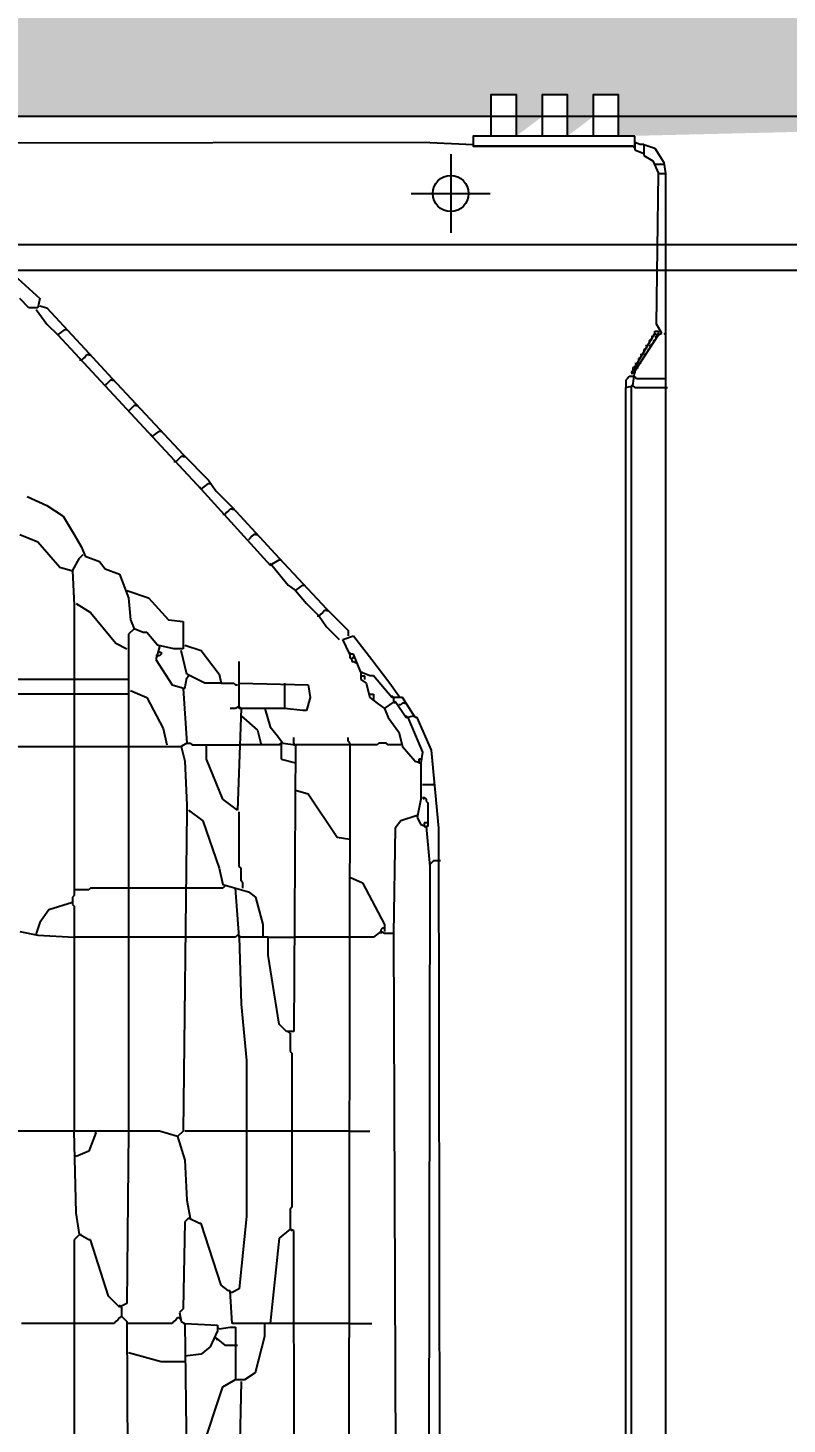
# Model space of a CAD drawing. Extents: x 4511820 to 5180432, y -1526536 to -944957.
# Drawn here: x 5107016 to 5107312, y -952337 to -951793 of the extents above; entities that cross this region are included whole.
import ezdxf

# ---------------------------------------------------------------- set-up
doc = ezdxf.new("R2010")
doc.units = 0
doc.header["$MEASUREMENT"] = 0
doc.layers.get('0').update_dxf_attribs({"linetype": 'CONTINUOUS'})
doc.layers.get('Defpoints').update_dxf_attribs({"color": 61, "linetype": 'CONTINUOUS'})
for name, color, linetype in [('KÓTY', 4, 'CONTINUOUS'), ('ZZ-chladenie', 133, 'CONTINUOUS'), ('ŠRAFY', 82, 'CONTINUOUS')]:
    doc.layers.add(name, color=color, linetype=linetype)
doc.styles.add('STYLE1', font='isocp.shx')
doc.dimstyles.new('STANDARD 50', dxfattribs={"dimtxt": 125, "dimasz": 140, "dimexe": 10, "dimexo": 200, "dimgap": 20, "dimtad": 1, "dimdsep": 46, "dimlunit": 6, "dimtxsty": 'STYLE1', "dimblk1": 'OBLIQUE', "dimblk2": 'OBLIQUE', "dimsah": 1, "dimcen": 2.5, "dimse1": 1, "dimse2": 1, "dimadec": 0, "dimazin": 0, "dimtfac": 1, "dimtmove": 1, "dimatfit": 3, "dimldrblk": 'OBLIQUE', "dimfxl": 1, "dimtolj": 1, "dimtzin": 0, "dimarcsym": 0})

# ---------------------------------------------------------------- blocks, each defined once
blk = doc.blocks.new('_OBLIQUE')
at = {"color": 0, "linetype": 'ByBlock'}
blk.add_line((-0.5, -0.5), (0.5, 0.5), dxfattribs=at)
blk = doc.blocks.new('*D54953')
at = {"layer": 'Defpoints', "color": 0}
for p in [(5109212.5, -949008.5), (5104427.64, -951828.5), (5109212.5, -951828.5)]:
    blk.add_point(p, dxfattribs=at)
at = {"layer": 'KÓTY', "color": 0, "lineweight": -2}
blk.add_line((5104427.64, -949008.5), (5104427.64, -951828.5), dxfattribs=at)
at = {"layer": 'KÓTY', "color": 0, "linetype": 'ByBlock', "lineweight": -2, "xscale": 140, "yscale": 140, "zscale": 140}
for p, rotation in [((5104427.64, -949008.5), 90), ((5104427.64, -951828.5), 270)]:
    blk.add_blockref('_OBLIQUE', p, dxfattribs=dict(at, rotation=rotation))
at = {"layer": 'KÓTY', "color": 0, "insert": (5104345.09, -950418.5), "char_height": 125, "attachment_point": 5, "rotation": 90, "style": 'STYLE1'}
blk.add_mtext('\\A1;2ﾠ820', dxfattribs=at)
blk = doc.blocks.new('*D54988')
at = {"layer": 'Defpoints', "color": 0}
for p in [(5104003.24, -949008.5), (5109212.5, -949008.5), (5106890, -959533.5)]:
    blk.add_point(p, dxfattribs=at)
at = {"layer": 'KÓTY', "color": 0, "lineweight": -2}
blk.add_line((5104003.24, -959533.5), (5104003.24, -949008.5), dxfattribs=at)
at = {"layer": 'KÓTY', "color": 0, "linetype": 'ByBlock', "lineweight": -2, "xscale": 140, "yscale": 140, "zscale": 140}
for p, rotation in [((5104003.24, -949008.5), 90), ((5104003.24, -959533.5), 270)]:
    blk.add_blockref('_OBLIQUE', p, dxfattribs=dict(at, rotation=rotation))
at = {"layer": 'KÓTY', "color": 0, "insert": (5103920.7, -954271), "char_height": 125, "attachment_point": 5, "rotation": 90, "style": 'STYLE1'}
blk.add_mtext('\\A1;10ﾠ525', dxfattribs=at)

msp = doc.modelspace()

# ---------------------------------------------------------------- hatches: boundary and pattern name
at = {"layer": 'ŠRAFY', "ltscale": 0.25}
h = msp.add_hatch(dxfattribs=at)
h.set_pattern_fill('DOTS', color=256, scale=2000)
h.paths.add_polyline_path([(5107392.5, -949038.5), (5107392.5, -951138.5), (5105843.5, -951138.5), (5105843.5, -951464.239), (5106123.081, -951464.239), (5106123.081, -951661.239), (5105563.919, -951661.239), (5105563.919, -951464.239), (5105843.5, -951464.239), (5105843.5, -951138.5), (5104992.5, -951138.5), (5104992.5, -949038.5), (5096362.5, -949038.5), (5096362.5, -961778.5), (5097852.5, -961778.5), (5097852.5, -962398.5), (5097822.5, -962398.5), (5097822.5, -967654.081), (5098060.5, -967654.081), (5098060.5, -967374.5), (5098257.5, -967374.5), (5098257.5, -967933.663), (5098060.5, -967933.663), (5098060.5, -967654.081), (5097822.5, -967654.081), (5097822.5, -974608.5), (5102588.5, -974608.5), (5102588.5, -974355.5), (5102308.919, -974355.5), (5102308.919, -974158.5), (5102868.081, -974158.5), (5102868.081, -974355.5), (5102588.5, -974355.5), (5102588.5, -974608.5), (5103176.5, -974608.5), (5103176.5, -974434.302, -0.4142136), (5103006.5, -974264.302, -1), (5103346.5, -974264.302, -0.4142136), (5103176.5, -974434.302), (5103176.5, -974608.5), (5104372.5, -974608.5), (5104372.5, -974573.5), (5104372.5, -974463.366), (5104336.574, -974463.366), (5104336.574, -974183.634), (5104608.426, -974183.634), (5104608.426, -974463.366), (5104572.5, -974463.366), (5104572.5, -974608.5), (5104765.719, -974608.5, -0.1496999), (5104755, -974573.5), (5104755, -974423.5, -0.6080477), (5104853.533, -974372.432), (5104936.985, -974254.16), (5104894.992, -974224.53), (5105016.574, -974146.867), (5105016.574, -974028.634), (5105047.5, -974028.634), (5105248.426, -974028.634), (5105248.426, -974268.366), (5105202.5, -974268.366), (5105202.5, -974448.5, -1), (5105062.5, -974448.5), (5105062.5, -974268.366), (5105016.574, -974268.366), (5105016.574, -974146.867), (5104978.977, -974283.789), (5104936.985, -974254.16), (5104853.533, -974372.432, -0.2437442), (5104880, -974423.5), (5104880, -974573.5, -0.1496999), (5104869.281, -974608.5), (5104995.719, -974608.5, -1.1342513), (5105106.357, -974552.474), (5105369.419, -974458.5), (5105369.419, -974360), (5105928.581, -974360), (5105928.581, -974557), (5105369.419, -974557), (5105369.419, -974458.5), (5105106.357, -974552.474, -0.085987), (5105110, -974573.5, -0.1496999), (5105099.281, -974608.5), (5109182.5, -974608.5), (5109182.5, -963894.122, -0.1316523), (5109147.5, -963903.5), (5108955.441, -963903.5), (5108955.441, -963957.628), (5108723.589, -963957.628), (5108723.589, -963717.897), (5108955.441, -963717.897), (5108955.441, -963763.5), (5109147.5, -963763.5, -0.1316523), (5109182.5, -963772.878), (5109182.5, -963370.782, -0.1032437), (5109157.5, -963376), (5108857.5, -963376, -0.7800315), (5108827.986, -963258.408, -0.1235756), (5108857.5, -963251), (5108901.599, -963251), (5108976.985, -963144.16), (5108934.992, -963114.53), (5109049.502, -963041.384), (5109018.977, -963173.789), (5108976.985, -963144.16), (5108901.599, -963251), (5109157.5, -963251, -0.1032437), (5109182.5, -963256.218), (5109182.5, -949038.5)])
h.paths.add_polyline_path([(5100537.098, -967855.99), (5100537.098, -967286.69), (5100737.213, -967286.69), (5100737.213, -967855.99)], flags=24)
h.paths.add_polyline_path([(5099829.642, -965394.219), (5099829.642, -964975.469), (5100029.691, -964975.469), (5100029.691, -965394.219)], flags=24)
h.paths.add_polyline_path([(5099829.6, -965481.531), (5099829.6, -965369.148), (5100004.378, -965369.148), (5100004.378, -965481.531)], flags=24)
h.paths.add_polyline_path([(5099829.691, -965569.031), (5099829.691, -965456.531), (5100004.691, -965456.531), (5100004.691, -965569.031)], flags=24)
h.paths.add_polyline_path([(5101699.579, -955023.583), (5102268.879, -955023.583), (5102268.879, -955223.697), (5101699.579, -955223.697)], flags=24)
h.paths.add_polyline_path([(5098455.301, -962328.637), (5098455.301, -962066.038), (5098705.301, -962066.038), (5098705.301, -962328.637)], flags=24)
h.paths.add_polyline_path([(5098543.427, -961758.476), (5098543.427, -961470.878), (5098793.427, -961470.878), (5098793.427, -961758.476)], flags=24)
h.paths.add_polyline_path([(5101378.656, -973619.167), (5101666.156, -973619.167), (5101666.156, -973794.169), (5101378.656, -973794.169)], flags=24)
h.paths.add_polyline_path([(5101291.344, -973619.078), (5101403.727, -973619.078), (5101403.727, -973793.856), (5101291.344, -973793.856)], flags=24)
h.paths.add_polyline_path([(5101203.844, -973619.169), (5101316.344, -973619.169), (5101316.344, -973794.169), (5101203.844, -973794.169)], flags=24)
h.paths.add_polyline_path([(5103817.87, -974550.655), (5103817.87, -974350.655), (5104067.87, -974350.655), (5104067.87, -974550.655)], flags=24)
h.paths.add_polyline_path([(5106187.857, -954001.949), (5106920.463, -954001.949), (5106920.463, -954302.768), (5106187.857, -954302.768)], flags=24)
h.paths.add_polyline_path([(5106210.652, -951515.99), (5106906.696, -951515.99), (5106906.696, -951816.808), (5106210.652, -951816.808)], flags=24)
h.paths.add_polyline_path([(5107899.671, -951487.49), (5108633.641, -951487.49), (5108633.641, -951791.719), (5107899.671, -951791.719)], flags=24)
h.paths.add_polyline_path([(5108120.295, -954016.553), (5108699.968, -954016.553), (5108699.968, -954320.783), (5108120.295, -954320.783)], flags=24)
h.paths.add_polyline_path([(5101850.571, -951515.99), (5102546.615, -951515.99), (5102546.615, -951816.808), (5101850.571, -951816.808)], flags=24)
h.paths.add_polyline_path([(5106012.427, -959461.698), (5106581.726, -959461.698), (5106581.726, -959661.812), (5106012.427, -959661.812)], flags=24)
h.paths.add_polyline_path([(5103833.155, -960727.344), (5103833.155, -960439.844), (5104008.156, -960439.844), (5104008.156, -960727.344)], flags=24)
h.paths.add_polyline_path([(5103833.065, -960814.656), (5103833.065, -960702.273), (5104007.844, -960702.273), (5104007.844, -960814.656)], flags=24)
h.paths.add_polyline_path([(5103833.155, -960902.156), (5103833.155, -960789.621), (5104008.156, -960789.621), (5104008.156, -960902.156)], flags=24)
h.paths.add_polyline_path([(5104257.502, -952952.393), (5104257.502, -952689.795), (5104432.6, -952689.795), (5104432.6, -952952.393)], flags=24)
h.paths.add_polyline_path([(5104257.46, -953039.705), (5104257.46, -952927.322), (5104432.238, -952927.322), (5104432.238, -953039.705)], flags=24)
h.paths.add_polyline_path([(5104257.55, -953127.205), (5104257.55, -953014.67), (5104432.551, -953014.67), (5104432.551, -953127.205)], flags=24)
h.paths.add_polyline_path([(5098459.732, -962718.668), (5098459.732, -962431.07), (5098709.732, -962431.07), (5098709.732, -962718.668)], flags=24)
h.paths.add_polyline_path([(5107092.406, -973619.169), (5107354.906, -973619.169), (5107354.906, -973794.169), (5107092.406, -973794.169)], flags=24)
h.paths.add_polyline_path([(5107005.094, -973619.078), (5107117.477, -973619.078), (5107117.477, -973793.856), (5107005.094, -973793.856)], flags=24)
h.paths.add_polyline_path([(5106905.094, -973619.169), (5107030.094, -973619.169), (5107030.094, -973794.169), (5106905.094, -973794.169)], flags=24)
h.paths.add_polyline_path([(5096396.76, -955484.199), (5096684.358, -955484.199), (5096684.358, -955734.199), (5096396.76, -955734.199)], flags=24)
h.paths.add_polyline_path([(5108891.981, -955576.255), (5109179.58, -955576.255), (5109179.58, -955826.255), (5108891.981, -955826.255)], flags=24)
h.paths.add_polyline_path([(5099848.356, -952144.844), (5099848.356, -951882.344), (5100023.356, -951882.344), (5100023.356, -952144.844)], flags=24)
h.paths.add_polyline_path([(5099848.265, -952232.156), (5099848.265, -952119.773), (5100023.043, -952119.773), (5100023.043, -952232.156)], flags=24)
h.paths.add_polyline_path([(5099848.356, -952319.656), (5099848.356, -952206.952), (5100023.356, -952206.952), (5100023.356, -952319.656)], flags=24)
h.paths.add_polyline_path([(5099848.356, -958544.844), (5099848.356, -958282.344), (5100023.356, -958282.344), (5100023.356, -958544.844)], flags=24)
h.paths.add_polyline_path([(5099848.265, -958632.156), (5099848.265, -958519.773), (5100023.043, -958519.773), (5100023.043, -958632.156)], flags=24)
h.paths.add_polyline_path([(5099848.356, -958719.656), (5099848.356, -958606.952), (5100023.356, -958606.952), (5100023.356, -958719.656)], flags=24)
h.paths.add_polyline_path([(5097774.055, -955643.761), (5098061.555, -955643.761), (5098061.555, -955818.761), (5097774.055, -955818.761)], flags=24)
h.paths.add_polyline_path([(5097686.743, -955643.67), (5097799.127, -955643.67), (5097799.127, -955818.449), (5097686.743, -955818.449)], flags=24)
h.paths.add_polyline_path([(5097586.743, -955643.761), (5097711.743, -955643.761), (5097711.743, -955818.761), (5097586.743, -955818.761)], flags=24)
h.paths.add_polyline_path([(5107929.281, -959902.954), (5108348.031, -959902.954), (5108348.031, -960102.955), (5107929.281, -960102.955)], flags=24)
h.paths.add_polyline_path([(5107841.969, -959902.864), (5107954.352, -959902.864), (5107954.352, -960077.642), (5107841.969, -960077.642)], flags=24)
h.paths.add_polyline_path([(5107754.469, -959902.954), (5107867.004, -959902.954), (5107867.004, -960077.955), (5107754.469, -960077.955)], flags=24)
h.paths.add_polyline_path([(5101520.531, -959902.955), (5101939.281, -959902.955), (5101939.281, -960102.955), (5101520.531, -960102.955)], flags=24)
h.paths.add_polyline_path([(5101433.219, -959902.864), (5101545.602, -959902.864), (5101545.602, -960077.642), (5101433.219, -960077.642)], flags=24)
h.paths.add_polyline_path([(5101283.219, -959902.906), (5101458.317, -959902.906), (5101458.317, -960078.004), (5101283.219, -960078.004)], flags=24)
h.paths.add_polyline_path([(5097002.131, -961044.093), (5097302.681, -961044.093), (5097302.681, -961219.207), (5097002.131, -961219.207)], flags=24)
h.paths.add_polyline_path([(5096914.819, -961044.116), (5097027.203, -961044.116), (5097027.203, -961218.895), (5096914.819, -961218.895)], flags=24)
h.paths.add_polyline_path([(5096852.319, -961044.207), (5096939.819, -961044.207), (5096939.819, -961219.207), (5096852.319, -961219.207)], flags=24)
h.paths.add_polyline_path([(5098555.441, -955433.643), (5098555.441, -955146.045), (5098730.54, -955146.045), (5098730.54, -955433.643)], flags=24)
h.paths.add_polyline_path([(5098555.399, -955520.955), (5098555.399, -955408.572), (5098730.178, -955408.572), (5098730.178, -955520.955)], flags=24)
h.paths.add_polyline_path([(5098555.489, -955670.955), (5098555.489, -955495.92), (5098730.49, -955495.92), (5098730.49, -955670.955)], flags=24)
h.paths.add_polyline_path([(5098555.441, -968528.643), (5098555.441, -968241.045), (5098730.54, -968241.045), (5098730.54, -968528.643)], flags=24)
h.paths.add_polyline_path([(5098555.399, -968615.955), (5098555.399, -968503.572), (5098730.178, -968503.572), (5098730.178, -968615.955)], flags=24)
h.paths.add_polyline_path([(5098555.489, -968765.955), (5098555.489, -968590.92), (5098730.49, -968590.92), (5098730.49, -968765.955)], flags=24)
h.paths.add_polyline_path([(5099106.157, -961836.143), (5099106.157, -961548.545), (5099281.255, -961548.545), (5099281.255, -961836.143)], flags=24)
h.paths.add_polyline_path([(5099106.115, -961923.455), (5099106.115, -961811.072), (5099280.894, -961811.072), (5099280.894, -961923.455)], flags=24)
h.paths.add_polyline_path([(5099106.205, -962098.455), (5099106.205, -961898.455), (5099281.206, -961898.455), (5099281.206, -962098.455)], flags=24)
h.paths.add_polyline_path([(5103479.631, -961044.093), (5103767.681, -961044.093), (5103767.681, -961219.207), (5103479.631, -961219.207)], flags=24)
h.paths.add_polyline_path([(5103392.319, -961044.116), (5103504.703, -961044.116), (5103504.703, -961218.895), (5103392.319, -961218.895)], flags=24)
h.paths.add_polyline_path([(5103267.319, -961044.207), (5103417.319, -961044.207), (5103417.319, -961219.207), (5103267.319, -961219.207)], flags=24)
h.paths.add_polyline_path([(5099829.69, -971535.469), (5099829.69, -971104.219), (5100029.691, -971104.219), (5100029.691, -971535.469)], flags=24)
h.paths.add_polyline_path([(5099829.6, -971622.781), (5099829.6, -971510.398), (5100004.378, -971510.398), (5100004.378, -971622.781)], flags=24)
h.paths.add_polyline_path([(5099829.691, -971710.281), (5099829.691, -971597.577), (5100004.691, -971597.577), (5100004.691, -971710.281)], flags=24)
h.paths.add_polyline_path([(5103479.631, -964207.8), (5103767.681, -964207.8), (5103767.681, -964382.915), (5103479.631, -964382.915)], flags=24)
h.paths.add_polyline_path([(5103392.319, -964207.824), (5103504.703, -964207.824), (5103504.703, -964382.602), (5103392.319, -964382.602)], flags=24)
h.paths.add_polyline_path([(5103267.319, -964207.915), (5103417.319, -964207.915), (5103417.319, -964382.915), (5103267.319, -964382.915)], flags=24)
h.paths.add_polyline_path([(5099810.941, -962232.299), (5099810.941, -961944.701), (5100060.941, -961944.701), (5100060.941, -962232.299)], flags=24)
h.paths.add_polyline_path([(5103833.155, -954296.094), (5103833.155, -954008.594), (5104008.156, -954008.594), (5104008.156, -954296.094)], flags=24)
h.paths.add_polyline_path([(5103833.065, -954383.406), (5103833.065, -954271.023), (5104007.844, -954271.023), (5104007.844, -954383.406)], flags=24)
h.paths.add_polyline_path([(5103833.107, -954533.406), (5103833.107, -954358.308), (5104008.206, -954358.308), (5104008.206, -954533.406)], flags=24)
h.paths.add_polyline_path([(5104257.502, -950474.893), (5104257.502, -950187.295), (5104432.6, -950187.295), (5104432.6, -950474.893)], flags=24)
h.paths.add_polyline_path([(5104257.46, -950562.205), (5104257.46, -950449.822), (5104432.238, -950449.822), (5104432.238, -950562.205)], flags=24)
h.paths.add_polyline_path([(5104257.55, -950649.705), (5104257.55, -950537.17), (5104432.551, -950537.17), (5104432.551, -950649.705)], flags=24)
h.paths.add_polyline_path([(5107199.451, -950002.883), (5107487.049, -950002.883), (5107487.049, -950252.883), (5107199.451, -950252.883)], flags=24)
h.paths.add_polyline_path([(5101243.833, -954595.102), (5101506.431, -954595.102), (5101506.431, -954770.217), (5101243.833, -954770.217)], flags=24)
h.paths.add_polyline_path([(5101156.069, -954595.126), (5101268.453, -954595.126), (5101268.453, -954769.904), (5101156.069, -954769.904)], flags=24)
h.paths.add_polyline_path([(5101068.569, -954595.152), (5101181.069, -954595.152), (5101181.069, -954770.217), (5101068.569, -954770.217)], flags=24)
h.paths.add_polyline_path([(5105127.308, -955649.264), (5105427.406, -955649.264), (5105427.406, -955824.362), (5105127.308, -955824.362)], flags=24)
h.paths.add_polyline_path([(5105040.094, -955649.222), (5105152.477, -955649.222), (5105152.477, -955824.001), (5105040.094, -955824.001)], flags=24)
h.paths.add_polyline_path([(5104952.594, -955649.313), (5105065.094, -955649.313), (5105065.094, -955824.313), (5104952.594, -955824.313)], flags=24)
h.paths.add_polyline_path([(5098459.732, -949358.668), (5098459.732, -949071.07), (5098709.732, -949071.07), (5098709.732, -949358.668)], flags=24)
h.paths.add_polyline_path([(5107371.107, -954595.168), (5107658.705, -954595.168), (5107658.705, -954770.266), (5107371.107, -954770.266)], flags=24)
h.paths.add_polyline_path([(5107283.795, -954595.126), (5107396.178, -954595.126), (5107396.178, -954769.904), (5107283.795, -954769.904)], flags=24)
h.paths.add_polyline_path([(5107196.295, -954595.216), (5107308.83, -954595.216), (5107308.83, -954770.217), (5107196.295, -954770.217)], flags=24)
h.paths.add_polyline_path([(5108768.701, -954557.802), (5109056.299, -954557.802), (5109056.299, -954807.802), (5108768.701, -954807.802)], flags=24)
h.paths.add_polyline_path([(5100606.107, -950443.136), (5100893.705, -950443.136), (5100893.705, -950618.234), (5100606.107, -950618.234)], flags=24)
h.paths.add_polyline_path([(5100518.795, -950443.094), (5100631.178, -950443.094), (5100631.178, -950617.873), (5100518.795, -950617.873)], flags=24)
h.paths.add_polyline_path([(5100431.295, -950443.185), (5100543.795, -950443.185), (5100543.795, -950618.185), (5100431.295, -950618.185)], flags=24)
h.paths.add_polyline_path([(5108233.607, -950443.136), (5108521.205, -950443.136), (5108521.205, -950618.234), (5108233.607, -950618.234)], flags=24)
h.paths.add_polyline_path([(5108146.295, -950443.094), (5108258.678, -950443.094), (5108258.678, -950617.873), (5108146.295, -950617.873)], flags=24)
h.paths.add_polyline_path([(5108083.795, -950443.185), (5108171.295, -950443.185), (5108171.295, -950618.185), (5108083.795, -950618.185)], flags=24)
h.paths.add_polyline_path([(5102747.357, -958499.971), (5103034.955, -958499.971), (5103034.955, -958675.069), (5102747.357, -958675.069)], flags=24)
h.paths.add_polyline_path([(5102660.045, -958499.929), (5102772.428, -958499.929), (5102772.428, -958674.708), (5102660.045, -958674.708)], flags=24)
h.paths.add_polyline_path([(5102510.045, -958500.019), (5102685.08, -958500.019), (5102685.08, -958675.02), (5102510.045, -958675.02)], flags=24)
h.paths.add_polyline_path([(5100741.574, -954906.134), (5100973.426, -954906.134), (5100973.426, -955145.866), (5100741.574, -955145.866)], flags=16)
h.paths.add_polyline_path([(5101042.658, -968008.634), (5101274.511, -968008.634), (5101274.511, -968248.366), (5101042.658, -968248.366)], flags=16)
h.paths.add_polyline_path([(5107022.833, -968086.134), (5107294.685, -968086.134), (5107294.685, -968365.866), (5107022.833, -968365.866)], flags=16)
h.paths.add_polyline_path([(5107208.589, -959488.648), (5107208.589, -959432.271), (5107208.589, -959385.215, -0.6120971), (5107097.56, -959328.5), (5107097.56, -959148.366), (5107051.633, -959148.366), (5107051.633, -958908.634), (5107283.486, -958908.634), (5107283.486, -959148.366), (5107237.56, -959148.366), (5107237.56, -959328.5, -0.0584809), (5107235.622, -959344.856), (5107440.441, -959344.856), (5107440.441, -959584.588), (5107208.589, -959584.588)], flags=16)
h.paths.add_polyline_path([(5106169.801, -954082.897), (5106169.801, -954322.628), (5105937.949, -954322.628), (5105937.949, -954082.897)], flags=16)
h.paths.add_polyline_path([(5106195, -953911, -0.2212784), (5106242.814, -953933.25), (5106242.814, -951827.295), (5106292.814, -951827.295), (5106302.814, -951827.295), (5106331.178, -951827.295), (5107196.868, -951827.295), (5107196.868, -951818.8), (5107206.53, -951818.8), (5107206.53, -951835), (5107216.768, -951827.295), (5107216.768, -951818.8), (5107226.43, -951818.8), (5107226.43, -951835), (5107236.668, -951827.295), (5107236.668, -951818.8), (5107246.33, -951818.8), (5107246.33, -951835), (5107565.698, -951827.295), (5108431.388, -951827.295), (5108431.388, -951818.8), (5108441.049, -951818.8), (5108441.049, -951827.295), (5108451.288, -951827.295), (5108451.288, -951818.8), (5108460.949, -951818.8), (5108460.949, -951827.295), (5108471.188, -951827.295), (5108471.188, -951818.8), (5108480.849, -951818.8), (5108480.849, -951827.295), (5108548.468, -951827.295), (5108558.468, -951827.295), (5108608.468, -951827.295), (5108608.468, -953984.079), (5108558.468, -953984.079), (5108548.468, -953984.079), (5108499.806, -953984.079), (5107634.144, -953984.079), (5107634.144, -953995.196), (5107624.482, -953995.196), (5107624.482, -953984.079), (5107614.244, -953984.079), (5107614.244, -953995.196), (5107604.582, -953995.196), (5107604.582, -953984.079), (5107594.344, -953984.079), (5107594.344, -953995.196), (5107584.682, -953995.196), (5107584.682, -953984.079), (5107265.2, -953975.79), (5106399.624, -953984.079), (5106399.624, -953995.196), (5106389.963, -953995.196), (5106389.963, -953978.996), (5106379.724, -953984.079), (5106379.724, -953995.196), (5106370.063, -953995.196), (5106370.063, -953978.996), (5106359.824, -953984.079), (5106359.824, -953995.196), (5106350.163, -953995.196), (5106350.163, -953978.996), (5106302.814, -953984.079), (5106292.814, -953984.079), (5106256.598, -953984.079, -0.2312196), (5106224.514, -954028.592, -0.1235756), (5106195, -954036), (5105845, -954036, -0.7800315), (5105815.486, -953918.408, -0.1235756), (5105845, -953911), (5105889.099, -953911), (5105964.485, -953804.16), (5105922.492, -953774.53), (5106037.002, -953701.384), (5106006.477, -953833.789), (5105964.485, -953804.16), (5105889.099, -953911), (5106195, -953911)], flags=16)
h.paths.add_polyline_path([(5106802.5, -959833.5, -1), (5106677.5, -959833.5), (5106677.5, -959548.002), (5106569.7, -959558.614), (5106569.7, -959657.114), (5106010.537, -959657.114), (5106010.537, -959460.114), (5106569.7, -959460.114), (5106569.7, -959558.614), (5106677.5, -959548.002), (5106677.5, -959533.5, -1), (5106802.5, -959535.697), (5106827.501, -959533.236, -0.9978924), (5106952.5, -959533.5, -0.2398462), (5106926.781, -959584.031), (5106901.477, -959693.789), (5106859.485, -959664.16), (5106802.5, -959744.922)], flags=16)
h.paths.add_polyline_path([(5102256.852, -955021.998), (5102256.852, -955218.998), (5101697.689, -955218.998), (5101697.689, -955120.498), (5101697.689, -955021.998)], flags=16)
edge = h.paths.add_edge_path(flags=16)
edge.add_arc((5101167.5, -955193.5), 62.5, 7.83973, 360, ccw=False)
h.paths.add_polyline_path([(5100535.514, -967298.716), (5100732.514, -967298.716), (5100732.514, -967857.879), (5100634.014, -967857.879), (5100636.815, -968113.504, -0.4174264), (5100700, -968176, -1), (5100830, -968176), (5100830, -968286.607), (5100844.992, -968277.03), (5100959.502, -968203.884), (5100928.977, -968336.289), (5100886.985, -968306.66), (5100830, -968387.422), (5100830, -968476, -1), (5100705, -968476), (5100700, -968176, -2.3956322), (5100636.815, -968113.504), (5100634.014, -967857.879), (5100535.514, -967857.879)], flags=16)
h.paths.add_polyline_path([(5108274.601, -951919.467), (5108283.786, -951929.359), (5108292.972, -951939.252), (5108299.332, -951951.971), (5108251.386, -951900.337), (5108274.601, -951919.467)], flags=0)
h.paths.add_polyline_path([(5108311.345, -951959.037), (5108321.237, -951968.93), (5108299.332, -951951.971)], flags=0)
h.paths.add_polyline_path([(5107790.931, -953894.53), (5107781.746, -953884.637), (5107772.559, -953874.744), (5107766.2, -953862.026), (5107814.146, -953913.66), (5107790.931, -953894.53)], flags=0)
h.paths.add_polyline_path([(5107754.187, -953854.96), (5107744.295, -953845.067), (5107766.2, -953862.026)], flags=0)
h.paths.add_polyline_path([(5108118.366, -951887.295), (5108075.336, -951887.295), (5108076.825, -951912.401), (5108086.643, -951912.401), (5108082.403, -951901.096), (5108066.857, -951894.029), (5108075.336, -951887.295), (5108092.295, -951894.029), (5108080.99, -951879.897), (5108105.721, -951879.191)], flags=0)
h.paths.add_polyline_path([(5107040.081, -951919.467), (5107049.266, -951929.359), (5107058.453, -951939.252), (5107064.812, -951951.971), (5107016.866, -951900.337), (5107040.081, -951919.467)], flags=0)
h.paths.add_polyline_path([(5107076.825, -951959.037), (5107086.717, -951968.93), (5107064.812, -951951.971)], flags=0)
h.paths.add_polyline_path([(5106556.411, -953894.53), (5106547.226, -953884.637), (5106538.04, -953874.744), (5106531.68, -953862.026), (5106579.626, -953913.66), (5106556.411, -953894.53)], flags=0)
h.paths.add_polyline_path([(5106519.667, -953854.96), (5106509.775, -953845.067), (5106531.68, -953862.026)], flags=0)
h.paths.add_polyline_path([(5106958.659, -953934.079), (5106906.89, -953932.687), (5106884.985, -953932.796), (5106863.787, -953932.901), (5106841.882, -953933.01), (5106820.683, -953933.115), (5106798.778, -953933.224), (5106753.693, -953933.449), (5106721.897, -953934.079), (5106906.89, -953932.687), (5106906.824, -953922.087), (5106972.097, -953924.079), (5106950.711, -953921.053), (5106958.659, -953934.079), (5106973.311, -953934.806), (5106993.802, -953934.079)], flags=0)
h.paths.add_polyline_path([(5100947.5, -955026, 1), (5100767.5, -955026, 1)], flags=0)
h.paths.add_polyline_path([(5101088.585, -968128.5, -1.0000005), (5101228.585, -968128.5, -1.0000005)], flags=0)
h.paths.add_polyline_path([(5107233.759, -968226, 1), (5107083.759, -968226, 1)], flags=0)
h.paths.add_polyline_path([(5105976.86, -954198.5, -1.0000005), (5106116.86, -954198.5, -1.0000005)], flags=0)
h.paths.add_polyline_path([(5107181.067, -951864.295, -0.4142136), (5107174.067, -951857.295, -0.4142136), (5107181.067, -951850.295, -0.4142136), (5107188.067, -951857.295)], flags=0)
h.paths.add_polyline_path([(5108422.587, -951857.295, -0.4142136), (5108415.587, -951864.295, -0.4142136), (5108408.587, -951857.295, -0.4142136), (5108415.587, -951850.295, -0.4142136)], flags=0)
h.paths.add_polyline_path([(5107642.587, -953956.702, -0.4142136), (5107649.587, -953949.702, -0.4142136), (5107656.587, -953956.702), (5107649.587, -953963.702, -0.4142136)], flags=0)
h.paths.add_polyline_path([(5106408.067, -953956.702, -0.4142136), (5106415.067, -953949.702, -0.4142136), (5106422.067, -953956.702), (5106415.067, -953963.702, -0.4142136)], flags=0)

# ---------------------------------------------------------------- linework, layer by layer
at = {"layer": 'ZZ-chladenie'}
for p, q in [((5108608.468, -951827.295), (5106242.814, -951827.295)), ((5107172.923, -951837.5), (5106405.545, -951838.207)), ((5107172.923, -951837.5), (5107189.882, -951838.207)), ((5107181.067, -951841.964), (5107181.067, -951872.626)), ((5107190.589, -951838.914), (5107189.882, -951838.914)), ((5107252.064, -951838.914), (5107190.589, -951838.914)), ((5107252.064, -951838.914), (5107252.77, -951839.62)), ((5107254.89, -951838.207), (5107252.77, -951837.5)), ((5107252.77, -951837.5), (5107252.77, -951840.327)), ((5107252.77, -951840.327), (5107256.303, -951841.74)), ((5107256.303, -951838.207), (5107254.89, -951838.207)), ((5107256.303, -951838.207), (5107260.543, -951839.62)), ((5107256.303, -951838.207), (5107256.303, -951842.447)), ((5107260.543, -951839.62), (5107264.076, -951845.273)), ((5107256.303, -951842.447), (5107259.836, -951844.566)), ((5107259.836, -951844.566), (5107261.957, -951849.513)), ((5107264.076, -951845.98), (5107260.543, -951845.98)), ((5107264.076, -951845.273), (5107264.783, -951849.513)), ((5107261.25, -951908.162), (5107261.957, -951849.513)), ((5107261.957, -951849.513), (5107261.957, -951848.806)), ((5107261.957, -951849.513), (5107264.783, -951849.513)), ((5107264.783, -951849.513), (5107264.783, -951910.281)), ((5107165.736, -951857.295), (5107196.398, -951857.295)), ((5108548.468, -951877.295), (5106302.814, -951877.295)), ((5108548.468, -951887.295), (5106302.814, -951887.295)), ((5107011.11, -951889.083), (5107021.003, -951898.269)), ((5107016.763, -951901.802), (5107013.23, -951898.269)), ((5107020.296, -951901.802), (5107016.763, -951901.802)), ((5107021.003, -951898.269), (5107020.296, -951901.802)), ((5107021.003, -951901.096), (5107023.829, -951901.802)), ((5107023.829, -951901.802), (5107040.081, -951919.467)), ((5107019.589, -951902.509), (5107023.829, -951908.162)), ((5107023.829, -951908.162), (5107028.069, -951912.401)), ((5107028.069, -951912.401), (5107027.362, -951911.694)), ((5107028.069, -951912.401), (5107030.895, -951910.281)), ((5107028.069, -951912.401), (5107064.812, -951951.971)), ((5107030.895, -951910.281), (5107031.601, -951910.281)), ((5107260.543, -951911.694), (5107251.357, -951927.24)), ((5107252.77, -951926.533), (5107261.957, -951912.401)), ((5107260.543, -951911.694), (5107260.543, -951910.988)), ((5107260.543, -951910.988), (5107261.957, -951910.988)), ((5107261.25, -951912.401), (5107260.543, -951911.694)), ((5107263.37, -951911.694), (5107261.25, -951908.162)), ((5107261.957, -951911.694), (5107261.25, -951912.401)), ((5107261.25, -951912.401), (5107261.25, -951913.107)), ((5107261.957, -951910.988), (5107261.957, -951911.694)), ((5107261.957, -951912.401), (5107263.37, -951911.694)), ((5107264.076, -951911.694), (5107264.783, -951912.401)), ((5107264.783, -951910.281), (5107264.783, -952532.098)), ((5107257.01, -951918.054), (5107256.303, -951918.054)), ((5107256.303, -951918.054), (5107256.303, -951918.761)), ((5107257.716, -951916.641), (5107257.01, -951916.641)), ((5107257.716, -951918.054), (5107258.423, -951918.054)), ((5107259.129, -951914.521), (5107258.423, -951914.521)), ((5107258.423, -951914.521), (5107258.423, -951915.228)), ((5107259.129, -951916.641), (5107258.423, -951916.641)), ((5107259.836, -951913.107), (5107259.129, -951913.107)), ((5107259.129, -951915.934), (5107259.129, -951916.641)), ((5107259.836, -951914.521), (5107260.543, -951914.521)), ((5107261.25, -951913.107), (5107260.543, -951913.107)), ((5107037.255, -951922.293), (5107036.548, -951922.293)), ((5107037.961, -951921.587), (5107037.255, -951922.293)), ((5107038.668, -951920.88), (5107037.961, -951921.587)), ((5107039.374, -951920.174), (5107038.668, -951920.88)), ((5107040.081, -951920.174), (5107039.374, -951920.174)), ((5107040.081, -951919.467), (5107049.266, -951929.359)), ((5107040.081, -951920.174), (5107040.787, -951920.174)), ((5107254.89, -951921.587), (5107254.184, -951921.587)), ((5107254.184, -951921.587), (5107254.184, -951922.293)), ((5107255.597, -951920.174), (5107254.89, -951920.174)), ((5107254.89, -951923), (5107254.89, -951923.707)), ((5107255.597, -951921.587), (5107256.303, -951921.587)), ((5107257.01, -951920.174), (5107256.303, -951920.174)), ((5107257.01, -951919.467), (5107257.01, -951920.174)), ((5107250.65, -951928.653), (5107249.944, -951929.359)), ((5107252.064, -951928.653), (5107250.65, -951928.653)), ((5107251.357, -951927.24), (5107252.064, -951927.24)), ((5107252.77, -951925.12), (5107252.064, -951925.12)), ((5107252.064, -951925.12), (5107252.064, -951925.827)), ((5107252.064, -951932.186), (5107252.77, -951926.533)), ((5107252.77, -951927.24), (5107252.064, -951927.24)), ((5107252.064, -951928.653), (5107252.77, -951928.653)), ((5107253.477, -951923.707), (5107252.77, -951923.707)), ((5107252.77, -951926.533), (5107252.77, -951927.24)), ((5107252.77, -951928.653), (5107253.477, -951929.359)), ((5107253.477, -951925.12), (5107254.184, -951925.12)), ((5107254.89, -951923.707), (5107254.184, -951923.707)), ((5107047.147, -951931.48), (5107046.44, -951932.186)), ((5107047.853, -951930.773), (5107047.147, -951931.48)), ((5107048.56, -951930.066), (5107047.853, -951930.773)), ((5107049.266, -951930.066), (5107048.56, -951930.066)), ((5107049.266, -951929.359), (5107058.453, -951939.252)), ((5107049.266, -951930.066), (5107049.973, -951930.066)), ((5107249.944, -951929.359), (5107249.237, -951930.066)), ((5107249.237, -951930.066), (5107249.237, -951932.893)), ((5107249.237, -951932.893), (5107252.064, -951932.186)), ((5107249.237, -952514.433), (5107249.237, -951932.893)), ((5107252.064, -951932.186), (5107251.357, -951932.186)), ((5107251.357, -951932.186), (5107251.357, -951932.893)), ((5107251.357, -951932.893), (5107251.357, -952512.312)), ((5107252.064, -951932.186), (5107252.77, -951932.893)), ((5107252.77, -951932.893), (5107264.783, -951932.893)), ((5107253.477, -951929.359), (5107264.783, -951929.359)), ((5107264.783, -951932.893), (5107265.489, -951932.893)), ((5107058.453, -951939.252), (5107067.639, -951949.145)), ((5107056.333, -951941.372), (5107055.626, -951942.079)), ((5107057.039, -951940.666), (5107056.333, -951941.372)), ((5107057.746, -951939.959), (5107057.039, -951940.666)), ((5107058.453, -951939.959), (5107057.746, -951939.959)), ((5107058.453, -951939.959), (5107059.16, -951939.959)), ((5107064.812, -951951.971), (5107067.639, -951949.851)), ((5107067.639, -951949.145), (5107076.825, -951959.037)), ((5107067.639, -951949.851), (5107068.345, -951949.851)), ((5107064.812, -951951.971), (5107064.105, -951951.264)), ((5107064.812, -951951.971), (5107083.891, -951972.463)), ((5107074.705, -951961.157), (5107073.998, -951961.864)), ((5107075.412, -951960.45), (5107074.705, -951961.157)), ((5107076.118, -951959.744), (5107075.412, -951960.45)), ((5107076.825, -951959.744), (5107076.118, -951959.744)), ((5107076.825, -951959.037), (5107086.717, -951968.93)), ((5107076.825, -951959.744), (5107077.531, -951959.744)), ((5107073.998, -951961.864), (5107073.291, -951961.864)), ((5107083.891, -951972.463), (5107083.184, -951971.756)), ((5107083.891, -951972.463), (5107086.717, -951970.343)), ((5107083.891, -951972.463), (5107110.742, -952002.141)), ((5107086.717, -951968.93), (5107089.544, -951973.17)), ((5107086.717, -951970.343), (5107087.423, -951970.343)), ((5107016.056, -951975.289), (5107023.829, -951978.823)), ((5107089.544, -951973.17), (5107095.903, -951979.529)), ((5107023.829, -951978.823), (5107030.188, -951983.062)), ((5107030.188, -951983.062), (5107034.428, -951990.128)), ((5107093.077, -951982.355), (5107092.37, -951982.355)), ((5107093.783, -951981.649), (5107093.077, -951982.355)), ((5107094.49, -951980.942), (5107093.783, -951981.649)), ((5107095.196, -951980.236), (5107094.49, -951980.942)), ((5107095.903, -951980.236), (5107095.196, -951980.236)), ((5107095.903, -951979.529), (5107105.089, -951989.421)), ((5107095.903, -951980.236), (5107096.609, -951980.236)), ((5107013.23, -951990.128), (5107020.296, -951992.955)), ((5107020.296, -951992.955), (5107028.775, -952002.847)), ((5107034.428, -951990.128), (5107037.255, -951995.075)), ((5107102.969, -951991.541), (5107102.262, -951992.248)), ((5107103.675, -951990.834), (5107102.969, -951991.541)), ((5107104.382, -951990.128), (5107103.675, -951990.834)), ((5107105.089, -951990.128), (5107104.382, -951990.128)), ((5107105.089, -951989.421), (5107114.275, -951999.314)), ((5107105.089, -951990.128), (5107105.796, -951990.128)), ((5107033.721, -952004.26), (5107036.548, -951999.314)), ((5107036.548, -951999.314), (5107037.961, -951997.901)), ((5107037.255, -951995.075), (5107038.668, -951998.607)), ((5107038.668, -951998.607), (5107044.321, -952000.727)), ((5107114.275, -951999.314), (5107123.461, -952009.207)), ((5107028.775, -952002.847), (5107033.721, -952004.26)), ((5107033.721, -952004.26), (5107034.428, -952017.686)), ((5107044.321, -952000.727), (5107046.44, -952003.554)), ((5107046.44, -952003.554), (5107052.093, -952005.673)), ((5107110.742, -952002.141), (5107114.275, -952000.02)), ((5107111.448, -952002.141), (5107110.742, -952001.434)), ((5107111.448, -952002.141), (5107117.808, -952009.913)), ((5107114.275, -952000.02), (5107114.982, -952000.02)), ((5107052.093, -952005.673), (5107055.626, -952014.859)), ((5107117.808, -952009.913), (5107120.634, -952012.033)), ((5107120.634, -952012.033), (5107123.461, -952009.913)), ((5107123.461, -952009.207), (5107132.647, -952019.099)), ((5107123.461, -952009.913), (5107124.167, -952009.913)), ((5107054.92, -952012.033), (5107063.399, -952014.859)), ((5107055.626, -952014.859), (5107056.333, -952023.339)), ((5107063.399, -952014.859), (5107071.171, -952023.339)), ((5107120.634, -952012.033), (5107119.928, -952011.327)), ((5107120.634, -952012.033), (5107124.874, -952016.979)), ((5107034.428, -952017.686), (5107034.428, -952072.095)), ((5107035.135, -952016.979), (5107035.841, -952017.686)), ((5107035.135, -952016.979), (5107040.787, -952020.512)), ((5107040.787, -952020.512), (5107050.68, -952032.525)), ((5107124.874, -952016.979), (5107129.821, -952021.925)), ((5107130.527, -952021.219), (5107129.821, -952021.925)), ((5107131.234, -952020.512), (5107130.527, -952021.219)), ((5107131.94, -952019.806), (5107131.234, -952020.512)), ((5107132.647, -952019.806), (5107131.94, -952019.806)), ((5107132.647, -952019.099), (5107141.126, -952027.578)), ((5107132.647, -952019.806), (5107133.353, -952019.806)), ((5107057.746, -952026.872), (5107055.626, -952028.991)), ((5107056.333, -952023.339), (5107057.746, -952026.872)), ((5107061.279, -952028.285), (5107057.746, -952026.872)), ((5107071.171, -952023.339), (5107076.825, -952024.045)), ((5107076.825, -952024.045), (5107076.825, -952034.645)), ((5107129.821, -952021.925), (5107129.114, -952021.925)), ((5107129.821, -952021.925), (5107132.647, -952026.165)), ((5107132.647, -952026.165), (5107137.593, -952031.111)), ((5107055.626, -952028.991), (5107055.626, -952046.657)), ((5107062.692, -952028.285), (5107061.279, -952028.285)), ((5107066.932, -952033.232), (5107062.692, -952028.285)), ((5107139.006, -952031.111), (5107143.246, -952029.698)), ((5107141.832, -952036.764), (5107139.006, -952031.111)), ((5107141.126, -952027.578), (5107141.126, -952029.698)), ((5107143.246, -952029.698), (5107150.312, -952038.884)), ((5107050.68, -952032.525), (5107054.92, -952034.645)), ((5107067.639, -952033.938), (5107066.225, -952038.884)), ((5107066.932, -952037.471), (5107066.225, -952037.471)), ((5107073.291, -952034.645), (5107066.932, -952033.232)), ((5107067.639, -952036.058), (5107066.932, -952036.058)), ((5107067.639, -952037.471), (5107066.932, -952037.471)), ((5107067.639, -952033.938), (5107067.639, -952033.232)), ((5107067.639, -952036.058), (5107068.345, -952036.058)), ((5107068.345, -952036.764), (5107067.639, -952037.471)), ((5107068.345, -952036.058), (5107068.345, -952036.764)), ((5107076.825, -952034.645), (5107073.291, -952034.645)), ((5107078.238, -952044.537), (5107076.118, -952035.351)), ((5107077.531, -952033.232), (5107083.891, -952035.351)), ((5107083.891, -952035.351), (5107090.957, -952044.537)), ((5107141.832, -952036.764), (5107141.832, -952036.058)), ((5107141.832, -952036.764), (5107141.832, -952038.177)), ((5107143.246, -952036.764), (5107141.832, -952036.764)), ((5107146.072, -952043.83), (5107143.246, -952036.764)), ((5107066.225, -952038.884), (5107072.585, -952048.777)), ((5107098.73, -952048.07), (5107098.73, -952039.591)), ((5107141.832, -952038.177), (5107142.539, -952038.884)), ((5107142.539, -952038.177), (5107143.246, -952038.177)), ((5107143.246, -952038.177), (5107142.539, -952038.177)), ((5107142.539, -952038.884), (5107142.539, -952039.591)), ((5107142.539, -952039.591), (5107143.246, -952039.591)), ((5107143.246, -952039.591), (5107143.952, -952040.298)), ((5107143.952, -952040.298), (5107143.952, -952039.591)), ((5107150.312, -952038.884), (5107157.378, -952048.07)), ((5107034.428, -952046.657), (5107012.523, -952046.657)), ((5107055.626, -952046.657), (5107034.428, -952046.657)), ((5107055.626, -952046.657), (5107055.626, -952072.095)), ((5107077.531, -952050.19), (5107078.238, -952045.95)), ((5107085.304, -952048.07), (5107078.238, -952044.537)), ((5107078.238, -952045.95), (5107078.944, -952045.243)), ((5107091.664, -952048.07), (5107085.304, -952048.07)), ((5107090.957, -952044.537), (5107091.664, -952048.07)), ((5107091.664, -952048.07), (5107096.609, -952048.07)), ((5107096.609, -952048.07), (5107097.316, -952048.777)), ((5107098.73, -952057.963), (5107098.73, -952048.07)), ((5107098.73, -952048.07), (5107125.58, -952048.777)), ((5107116.395, -952048.07), (5107116.395, -952057.963)), ((5107146.072, -952043.83), (5107146.779, -952043.83)), ((5107146.072, -952043.83), (5107146.072, -952046.657)), ((5107149.605, -952045.243), (5107146.072, -952043.83)), ((5107146.072, -952045.243), (5107147.486, -952045.243)), ((5107146.072, -952046.657), (5107148.192, -952048.07)), ((5107147.486, -952045.243), (5107147.486, -952046.657)), ((5107148.192, -952048.07), (5107149.605, -952053.723)), ((5107151.018, -952045.243), (5107149.605, -952045.243)), ((5107158.084, -952053.723), (5107151.018, -952045.243)), ((5107157.378, -952048.07), (5107160.911, -952053.016)), ((5107034.428, -952052.31), (5107012.523, -952052.31)), ((5107055.626, -952052.31), (5107034.428, -952052.31)), ((5107056.333, -952050.897), (5107062.692, -952053.723)), ((5107062.692, -952053.723), (5107069.052, -952065.735)), ((5107072.585, -952048.777), (5107077.531, -952050.19)), ((5107076.825, -952050.19), (5107078.238, -952071.388)), ((5107097.316, -952048.777), (5107098.023, -952048.777)), ((5107126.287, -952053.723), (5107124.874, -952058.669)), ((5107125.58, -952048.777), (5107126.287, -952053.723)), ((5107149.605, -952052.31), (5107151.018, -952052.31)), ((5107149.605, -952053.723), (5107152.432, -952055.843)), ((5107151.018, -952052.31), (5107151.018, -952053.723)), ((5107151.018, -952053.723), (5107151.018, -952054.429)), ((5107158.791, -952053.723), (5107158.084, -952053.016)), ((5107162.324, -952053.723), (5107158.084, -952053.723)), ((5107158.791, -952053.723), (5107158.791, -952055.136)), ((5107160.911, -952053.016), (5107160.911, -952053.723)), ((5107167.271, -952061.495), (5107162.324, -952053.723)), ((5107097.316, -952057.963), (5107095.196, -952057.963)), ((5107098.023, -952057.256), (5107097.316, -952057.963)), ((5107098.023, -952057.256), (5107098.73, -952057.256)), ((5107099.436, -952057.963), (5107098.023, -952097.533)), ((5107098.73, -952057.256), (5107099.436, -952057.963)), ((5107116.395, -952057.963), (5107098.73, -952057.963)), ((5107108.622, -952057.963), (5107110.742, -952065.029)), ((5107123.461, -952058.669), (5107116.395, -952057.963)), ((5107124.874, -952058.669), (5107123.461, -952058.669)), ((5107152.432, -952055.843), (5107155.258, -952057.963)), ((5107155.258, -952057.963), (5107159.498, -952055.136)), ((5107155.258, -952057.963), (5107156.671, -952061.495)), ((5107158.791, -952055.136), (5107159.498, -952055.843)), ((5107159.498, -952055.136), (5107163.737, -952061.495)), ((5107161.618, -952056.55), (5107160.911, -952056.55)), ((5107162.324, -952055.843), (5107161.618, -952056.55)), ((5107163.031, -952055.843), (5107162.324, -952055.843)), ((5107163.031, -952055.843), (5107163.737, -952055.843)), ((5107099.436, -952060.789), (5107100.143, -952061.495)), ((5107099.436, -952060.789), (5107105.796, -952066.442)), ((5107156.671, -952061.495), (5107160.911, -952067.149)), ((5107164.444, -952061.495), (5107163.737, -952060.789)), ((5107163.737, -952061.495), (5107166.564, -952060.789)), ((5107164.444, -952061.495), (5107170.097, -952074.921)), ((5107166.564, -952060.789), (5107167.271, -952060.789)), ((5107167.977, -952061.495), (5107167.271, -952061.495)), ((5107173.63, -952074.215), (5107167.977, -952061.495)), ((5107069.052, -952065.735), (5107070.465, -952072.095)), ((5107105.796, -952066.442), (5107107.209, -952072.095)), ((5107110.742, -952065.029), (5107113.568, -952068.562)), ((5107113.568, -952068.562), (5107115.688, -952071.388)), ((5107119.928, -952071.388), (5107119.928, -952069.268)), ((5107141.126, -952070.682), (5107141.126, -952069.268)), ((5107160.911, -952067.149), (5107162.324, -952072.802)), ((5106999.098, -952072.802), (5107076.118, -952072.802)), ((5107034.428, -952072.095), (5107034.428, -952130.743)), ((5107055.626, -952072.095), (5107055.626, -952222.603)), ((5107078.238, -952071.388), (5107076.118, -952072.802)), ((5107076.118, -952072.802), (5107077.531, -952078.454)), ((5107078.238, -952071.388), (5107079.651, -952071.388)), ((5107079.651, -952071.388), (5107080.357, -952072.095)), ((5107080.357, -952072.095), (5107086.01, -952072.095)), ((5107086.01, -952077.748), (5107086.01, -952072.095)), ((5107086.01, -952072.095), (5107098.73, -952072.095)), ((5107107.209, -952072.095), (5107098.73, -952072.095)), ((5107114.275, -952072.095), (5107107.209, -952072.095)), ((5107114.275, -952072.095), (5107114.982, -952071.388)), ((5107114.982, -952071.388), (5107114.275, -952072.095)), ((5107114.982, -952071.388), (5107114.982, -952077.748)), ((5107115.688, -952071.388), (5107120.634, -952072.095)), ((5107119.928, -952071.388), (5107119.928, -952072.095)), ((5107119.928, -952072.095), (5107120.634, -952072.095)), ((5107120.634, -952072.095), (5107119.928, -952183.739)), ((5107152.432, -952072.095), (5107120.634, -952072.095)), ((5107141.832, -952071.388), (5107141.126, -952070.682)), ((5107141.832, -952072.095), (5107141.126, -952528.564)), ((5107141.832, -952072.095), (5107141.832, -952071.388)), ((5107153.139, -952071.388), (5107152.432, -952072.095)), ((5107155.965, -952071.388), (5107153.139, -952071.388)), ((5107156.671, -952072.095), (5107155.965, -952071.388)), ((5107161.618, -952072.095), (5107156.671, -952072.095)), ((5107162.324, -952072.802), (5107167.271, -952078.454)), ((5107170.097, -952074.921), (5107169.391, -952079.161)), ((5107176.457, -952104.599), (5107173.63, -952074.215)), ((5107077.531, -952078.454), (5107078.238, -952095.413)), ((5107092.37, -952093.293), (5107086.01, -952077.748)), ((5107114.982, -952077.748), (5107120.634, -952079.161)), ((5107167.271, -952078.454), (5107169.391, -952079.161)), ((5107170.097, -952077.748), (5107168.684, -952077.748)), ((5107168.684, -952077.748), (5107168.684, -952078.454)), ((5107168.684, -952078.454), (5107168.684, -952079.161)), ((5107168.684, -952079.161), (5107169.391, -952079.161)), ((5107169.391, -952079.161), (5107169.391, -952093.293)), ((5107120.634, -952089.76), (5107125.58, -952091.173)), ((5107125.58, -952091.173), (5107136.887, -952108.132)), ((5107175.043, -952087.641), (5107170.097, -952087.641)), ((5107078.238, -952095.413), (5107078.238, -952098.239)), ((5107078.944, -952097.533), (5107079.651, -952098.239)), ((5107078.944, -952097.533), (5107084.597, -952101.772)), ((5107098.023, -952097.533), (5107092.37, -952093.293)), ((5107169.391, -952093.293), (5107167.977, -952100.359)), ((5107170.097, -952092.586), (5107170.804, -952093.293)), ((5107170.097, -952092.586), (5107170.804, -952092.586)), ((5107170.804, -952092.586), (5107171.51, -952093.293)), ((5107171.51, -952093.293), (5107171.51, -952094)), ((5107171.51, -952094), (5107172.217, -952094.707)), ((5107172.217, -952094.707), (5107172.217, -952103.892)), ((5107078.238, -952098.239), (5107076.825, -952222.603)), ((5107084.597, -952101.772), (5107090.957, -952120.144)), ((5107098.73, -952119.438), (5107098.73, -952098.239)), ((5107161.618, -952101.772), (5107159.498, -952104.599)), ((5107167.977, -952099.652), (5107161.618, -952101.772)), ((5107167.977, -952100.359), (5107169.391, -952103.186)), ((5107172.217, -952102.479), (5107170.804, -952102.479)), ((5107170.804, -952102.479), (5107170.804, -952103.186)), ((5107136.887, -952108.132), (5107141.832, -952108.838)), ((5107159.498, -952104.599), (5107158.791, -952145.582)), ((5107169.391, -952103.186), (5107171.51, -952103.892)), ((5107170.804, -952103.186), (5107170.804, -952103.892)), ((5107170.804, -952103.892), (5107171.51, -952103.892)), ((5107172.217, -952103.892), (5107171.51, -952103.892)), ((5107171.51, -952103.892), (5107172.923, -952119.438)), ((5107177.163, -952501.007), (5107176.457, -952104.599)), ((5107173.63, -952118.025), (5107172.923, -952118.731)), ((5107174.337, -952117.318), (5107173.63, -952118.025)), ((5107177.163, -952117.318), (5107174.337, -952117.318)), ((5107090.957, -952120.144), (5107092.37, -952126.504)), ((5107099.436, -952120.144), (5107098.73, -952119.438)), ((5107099.436, -952125.091), (5107099.436, -952120.144)), ((5107141.832, -952123.677), (5107146.779, -952125.797)), ((5107172.923, -952119.438), (5107172.217, -952510.899)), ((5107040.081, -952128.624), (5107034.428, -952128.624)), ((5107040.787, -952127.917), (5107040.081, -952128.624)), ((5107055.626, -952127.917), (5107040.787, -952127.917)), ((5107077.531, -952127.917), (5107055.626, -952127.917)), ((5107092.37, -952127.917), (5107077.531, -952127.917)), ((5107092.37, -952126.504), (5107102.262, -952129.33)), ((5107093.077, -952127.211), (5107092.37, -952127.917)), ((5107098.73, -952146.995), (5107097.316, -952127.917)), ((5107100.143, -952125.797), (5107099.436, -952125.091)), ((5107100.143, -952127.917), (5107100.143, -952125.797)), ((5107102.262, -952129.33), (5107105.089, -952131.45)), ((5107146.779, -952125.797), (5107155.258, -952142.049)), ((5107033.721, -952133.57), (5107024.535, -952136.396)), ((5107034.428, -952130.743), (5107033.721, -952131.45)), ((5107033.721, -952131.45), (5107033.721, -952134.277)), ((5107033.721, -952134.277), (5107034.428, -952134.983)), ((5107034.428, -952134.983), (5107034.428, -952222.603)), ((5107105.089, -952131.45), (5107107.915, -952142.049)), ((5107024.535, -952136.396), (5107021.003, -952141.343)), ((5107013.23, -952144.876), (5107020.296, -952146.289)), ((5107021.003, -952141.343), (5107019.589, -952145.582)), ((5107019.589, -952145.582), (5107019.589, -952146.289)), ((5107020.296, -952146.289), (5107034.428, -952146.995)), ((5107098.023, -952146.289), (5107097.316, -952146.995)), ((5107098.023, -952146.289), (5107098.73, -952146.289)), ((5107098.73, -952146.289), (5107098.73, -952146.995)), ((5107107.915, -952142.049), (5107107.915, -952146.995)), ((5107153.845, -952144.876), (5107151.018, -952146.995)), ((5107154.552, -952143.463), (5107153.845, -952144.169)), ((5107153.845, -952144.169), (5107153.845, -952144.876)), ((5107153.845, -952144.876), (5107153.845, -952145.582)), ((5107155.258, -952145.582), (5107153.845, -952144.876)), ((5107155.258, -952143.463), (5107154.552, -952143.463)), ((5107155.258, -952142.049), (5107155.258, -952144.876)), ((5107158.791, -952145.582), (5107155.258, -952145.582)), ((5107158.791, -952145.582), (5107160.205, -952494.647)), ((5107055.626, -952146.995), (5107034.428, -952146.995)), ((5107077.531, -952146.995), (5107055.626, -952146.995)), ((5107097.316, -952146.995), (5107077.531, -952146.995)), ((5107098.73, -952146.995), (5107099.436, -952173.14)), ((5107107.915, -952146.995), (5107098.73, -952146.995)), ((5107110.035, -952146.995), (5107107.915, -952146.995)), ((5107110.035, -952154.061), (5107110.035, -952146.995)), ((5107110.035, -952146.995), (5107120.634, -952146.995)), ((5107141.832, -952146.995), (5107120.634, -952146.995)), ((5107151.018, -952146.995), (5107141.832, -952146.995)), ((5107114.275, -952180.913), (5107110.035, -952154.061)), ((5107099.436, -952173.14), (5107101.556, -952195.045)), ((5107117.101, -952183.739), (5107114.275, -952180.913)), ((5107119.928, -952183.739), (5107117.101, -952183.739)), ((5107118.514, -952184.446), (5107117.808, -952183.739)), ((5107118.514, -952184.446), (5107118.514, -952191.512)), ((5107101.556, -952195.045), (5107101.556, -952255.813)), ((5107118.514, -952191.512), (5107119.221, -952192.218)), ((5107119.221, -952192.218), (5107119.221, -952252.28)), ((5107067.639, -952222.603), (5106903.705, -952222.603)), ((5107035.135, -952254.4), (5107034.428, -952222.603)), ((5107042.907, -952223.309), (5107042.907, -952222.603)), ((5107055.626, -952222.603), (5107054.92, -952289.731)), ((5107074.705, -952224.722), (5107067.639, -952222.603)), ((5107076.825, -952222.603), (5107074.705, -952224.722)), ((5107102.262, -952222.603), (5107077.531, -952222.603)), ((5107119.221, -952222.603), (5107102.262, -952222.603)), ((5107141.832, -952222.603), (5107119.221, -952222.603)), ((5107141.832, -952222.603), (5107149.605, -952222.603)), ((5107042.907, -952223.309), (5107040.081, -952230.375)), ((5107074.705, -952224.722), (5107077.531, -952233.908)), ((5107035.135, -952232.495), (5107034.428, -952231.788)), ((5107040.081, -952230.375), (5107035.135, -952232.495)), ((5107077.531, -952233.908), (5107078.238, -952249.454)), ((5107078.238, -952249.454), (5107079.651, -952256.52)), ((5107036.548, -952262.879), (5107035.135, -952254.4)), ((5107119.221, -952252.28), (5107118.514, -952252.987)), ((5107118.514, -952252.987), (5107118.514, -952260.76)), ((5107077.531, -952257.933), (5107076.825, -952291.85)), ((5107078.944, -952256.52), (5107077.531, -952257.933)), ((5107083.184, -952258.64), (5107078.944, -952256.52)), ((5107083.891, -952258.64), (5107083.184, -952258.64)), ((5107091.664, -952282.665), (5107083.891, -952258.64)), ((5107101.556, -952255.813), (5107098.73, -952284.078)), ((5107118.514, -952260.76), (5107114.275, -952264.292)), ((5107118.514, -952260.76), (5107119.221, -952261.466)), ((5107119.928, -952261.466), (5107118.514, -952260.76)), ((5107036.548, -952262.879), (5107034.428, -952264.999)), ((5107034.428, -952264.999), (5107034.428, -952440.945)), ((5107036.548, -952262.879), (5107037.255, -952262.879)), ((5107040.081, -952264.999), (5107036.548, -952262.879)), ((5107040.787, -952264.999), (5107040.081, -952264.999)), ((5107047.853, -952286.904), (5107040.787, -952264.999)), ((5107114.275, -952264.292), (5107110.742, -952297.504)), ((5107120.634, -952536.337), (5107119.928, -952261.466)), ((5107052.093, -952291.144), (5107047.853, -952286.904)), ((5107094.49, -952284.784), (5107091.664, -952282.665)), ((5107095.196, -952284.784), (5107094.49, -952284.784)), ((5107095.903, -952297.504), (5107095.196, -952284.784)), ((5107095.903, -952285.491), (5107095.196, -952285.491)), ((5107098.73, -952284.078), (5107095.903, -952285.491)), ((5107054.92, -952289.731), (5107052.093, -952291.144)), ((5107052.8, -952291.144), (5107052.093, -952290.437)), ((5107052.8, -952291.144), (5107052.8, -952294.677)), ((5107076.825, -952291.85), (5107075.412, -952293.263)), ((5107075.412, -952293.263), (5107076.118, -952296.797)), ((5107034.428, -952297.504), (5107013.936, -952297.504)), ((5107049.973, -952297.504), (5107034.428, -952297.504)), ((5107050.68, -952296.797), (5107049.973, -952297.504)), ((5107051.387, -952296.09), (5107050.68, -952296.797)), ((5107052.093, -952295.383), (5107051.387, -952296.09)), ((5107052.8, -952294.677), (5107052.093, -952295.383)), ((5107052.8, -952294.677), (5107053.507, -952295.383)), ((5107052.8, -952294.677), (5107054.92, -952296.797)), ((5107054.92, -952296.797), (5107055.626, -952411.267)), ((5107072.585, -952297.504), (5107054.92, -952297.504)), ((5107073.291, -952296.797), (5107072.585, -952297.504)), ((5107073.998, -952296.09), (5107073.291, -952296.797)), ((5107074.705, -952295.383), (5107073.998, -952296.09)), ((5107075.412, -952295.383), (5107074.705, -952295.383)), ((5107075.412, -952295.383), (5107076.118, -952296.09)), ((5107076.118, -952296.797), (5107077.531, -952297.504)), ((5107077.531, -952297.504), (5107076.825, -952297.504)), ((5107077.531, -952297.504), (5107090.25, -952298.21)), ((5107077.531, -952297.504), (5107078.238, -952349.792)), ((5107090.25, -952298.21), (5107090.25, -952300.33)), ((5107110.742, -952297.504), (5107095.903, -952297.504)), ((5107108.622, -952302.449), (5107108.622, -952297.504)), ((5107120.634, -952297.504), (5107110.742, -952297.504)), ((5107141.832, -952297.504), (5107120.634, -952297.504)), ((5107141.832, -952297.504), (5107150.312, -952297.504)), ((5107090.25, -952300.33), (5107087.423, -952306.689)), ((5107089.544, -952303.156), (5107088.837, -952303.156)), ((5107089.544, -952303.156), (5107090.25, -952303.863)), ((5107089.544, -952303.156), (5107093.077, -952305.983)), ((5107090.957, -952299.623), (5107090.25, -952298.917)), ((5107090.957, -952299.623), (5107095.196, -952298.917)), ((5107095.196, -952298.917), (5107097.316, -952298.917)), ((5107097.316, -952298.917), (5107097.316, -952319.408)), ((5107105.089, -952316.582), (5107108.622, -952302.449)), ((5107055.626, -952308.809), (5107068.345, -952312.342)), ((5107083.891, -952309.515), (5107077.531, -952310.222)), ((5107087.423, -952306.689), (5107083.891, -952309.515)), ((5107093.077, -952305.983), (5107098.023, -952305.983)), ((5107068.345, -952312.342), (5107077.531, -952312.342)), ((5107092.37, -952322.235), (5107097.316, -952319.408)), ((5107097.316, -952319.408), (5107100.849, -952319.408)), ((5107099.436, -952320.115), (5107098.73, -952351.913)), ((5107100.849, -952319.408), (5107105.089, -952316.582)), ((5107083.891, -952347.672), (5107092.37, -952322.235))]:
    msp.add_line(p, q, dxfattribs=at)
for points in [[(5107206.53, -951835), (5107196.868, -951835), (5107196.868, -951818.8), (5107206.53, -951818.8)], [(5107226.43, -951835), (5107216.768, -951835), (5107216.768, -951818.8), (5107226.43, -951818.8)], [(5107246.33, -951835), (5107236.668, -951835), (5107236.668, -951818.8), (5107246.33, -951818.8)], [(5107252.77, -951835), (5107189.882, -951835), (5107189.882, -951838.914), (5107252.77, -951838.914)]]:
    msp.add_lwpolyline(points, close=True, dxfattribs=at)
msp.add_circle((5107181.067, -951857.295), 7, dxfattribs=at)

# ---------------------------------------------------------------- dimensions: what is measured, and where the dimension line sits
at = {"layer": 'KÓTY'}
for base, p1, p2, picture, middle in [((5104003.242, -949008.5), (5106890, -959533.5), (5109212.5, -949008.5), '*D54988', (5103920.699, -954271)), ((5104427.636, -951828.5), (5109212.5, -949008.5), (5109212.5, -951828.5), '*D54953', (5104345.094, -950418.5))]:
    dim = msp.add_linear_dim(base=base, p1=p1, p2=p2, angle=90, dimstyle='STANDARD 50', override={"dimtxsty": 'STYLE1', "dimldrblk": 'OBLIQUE'}, dxfattribs=at)
    dim.commit()
    dim.dimension.update_dxf_attribs({"geometry": picture, "text_midpoint": middle})

doc.saveas('drawing.dxf')
